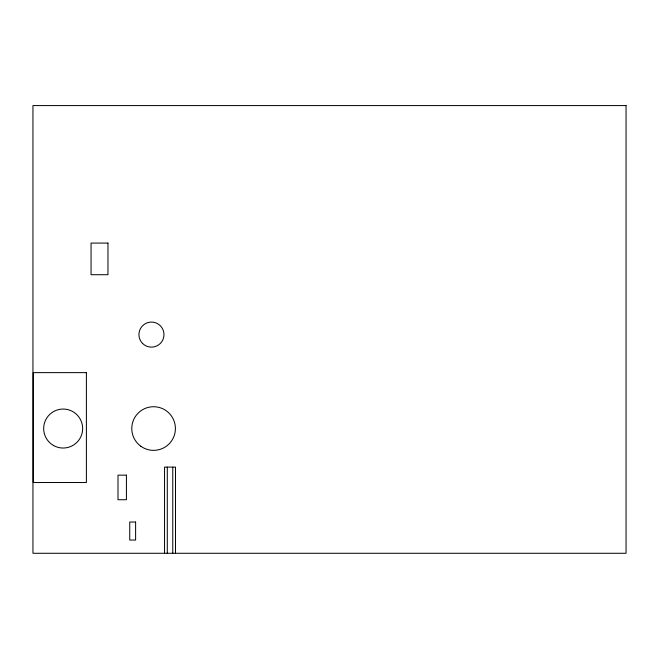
<?xml version="1.0" encoding="UTF-8"?>
<svg xmlns="http://www.w3.org/2000/svg" width="659" height="659" viewBox="0 0 659 659"><rect width="100%" height="100%" fill="white"/><g stroke="black" fill="none" stroke-linecap="round" stroke-linejoin="round"><path stroke-width="0.99" d="M175.508 553.28L175.508 467.116L164.544 467.116L164.544 553.28M172.765 467.116L172.765 553.28M167.287 467.116L167.287 553.28M626.05 105.58L32.95 105.58L32.95 553.28L626.05 553.28L626.05 105.58M107.969 243.08L91.057 243.08L91.057 274.712L107.969 274.712L107.969 243.08M86.395 372.632L33.271 372.632L33.271 482.528L86.395 482.528L86.395 372.632M126.421 475.139L118.002 475.139L118.002 499.728L126.421 499.728L126.421 475.139M135.614 522.035L129.741 522.035L129.741 540.042L135.614 540.042L135.614 522.035M142.599 343.463A12.529 12.529 0 0 0 163.556 337.853A12.529 12.529 0 0 0 148.217 322.506A12.529 12.529 0 0 0 142.599 343.463M140.886 446.275A21.813 21.813 0 0 0 175.302 430.673A21.813 21.813 0 0 0 144.585 408.671A21.813 21.813 0 0 0 140.886 446.275M53.412 445.426A19.498 19.498 0 0 0 82.655 428.539A19.498 19.498 0 0 0 53.412 411.661A19.498 19.498 0 0 0 53.412 445.426"/></g></svg>
